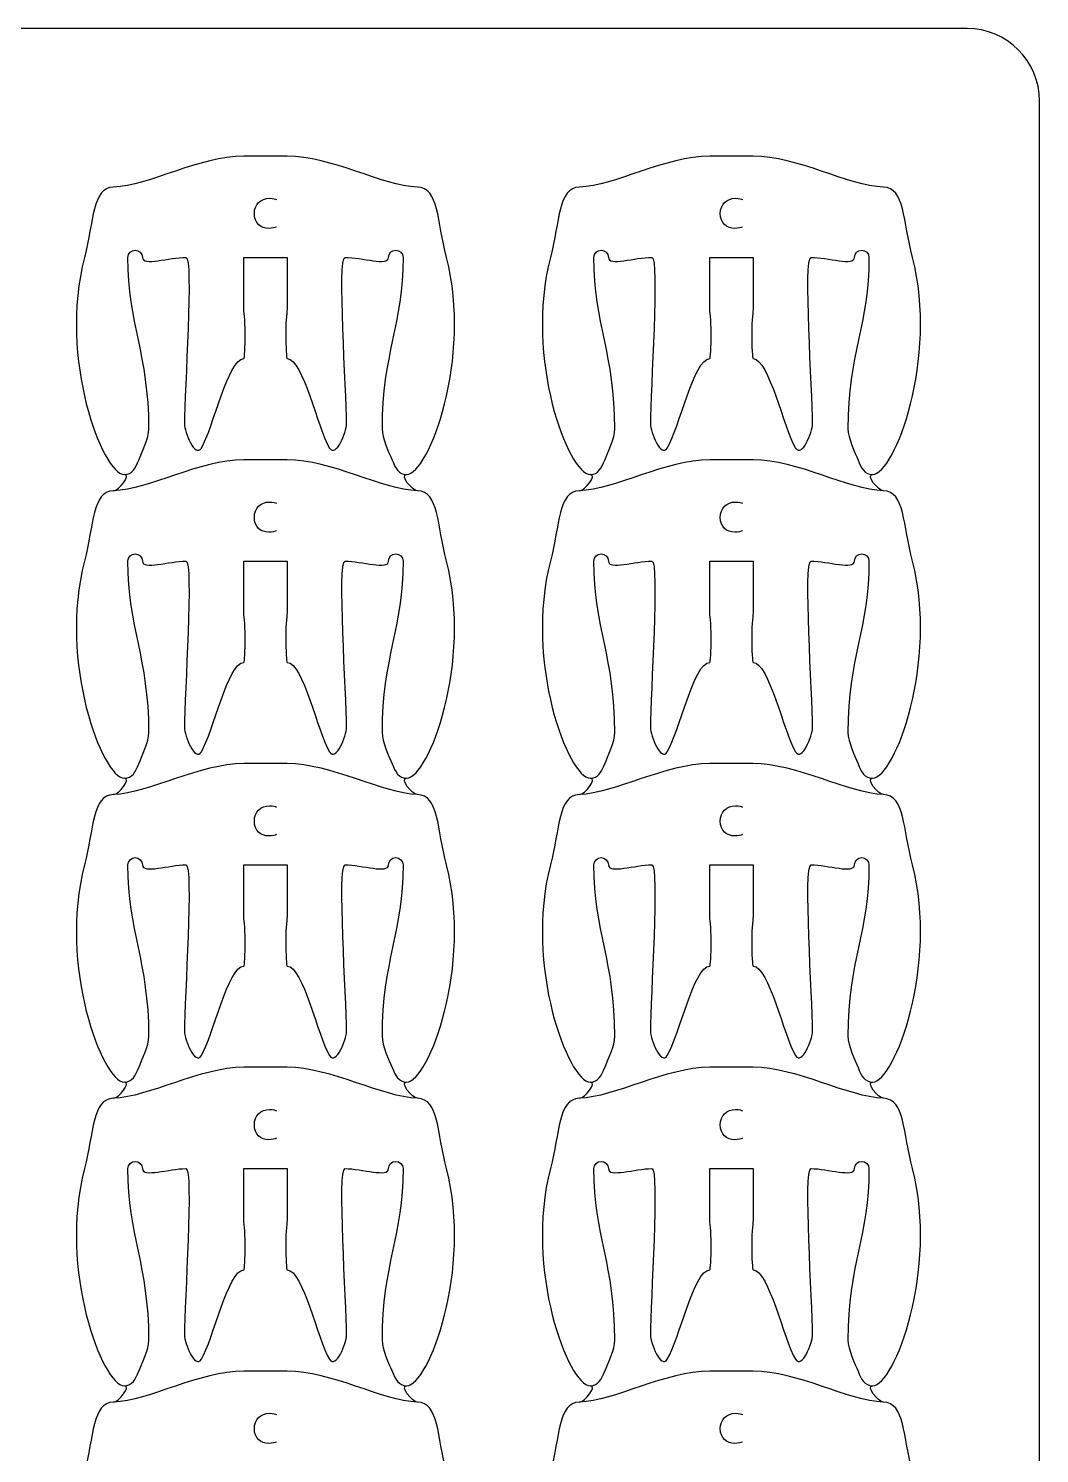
# Model space of a CAD drawing. Extents: x 0 to 300, y 0 to 300.
# Drawn here: x 230.2 to 300, y 201.6 to 300.1 of the extents above; entities that cross this region are included whole.
import ezdxf

# ---------------------------------------------------------------- set-up
doc = ezdxf.new("R2010")
doc.units = 0
doc.header["$MEASUREMENT"] = 0
doc.layers.add('DEFAULT', color=7, linetype='CONTINUOUS')

msp = doc.modelspace()

# ---------------------------------------------------------------- linework, layer by layer
at = {"layer": 'DEFAULT', "color": 1}
for points, knots in [([(295, 0.1), (198.333, 0.1), (101.667, 0.1), (5, 0.1), (2.25, 0.1), (0, 2.35), (0, 5.1), (0, 101.767), (0, 198.433), (0, 295.1), (0, 297.85), (2.25, 300.1), (5, 300.1), (101.667, 300.1), (198.333, 300.1), (295, 300.1), (297.75, 300.1), (300, 297.85), (300, 295.1), (300, 198.433), (300, 101.767), (300, 5.1), (300, 2.35), (297.75, 0.1), (295, 0.1)], [0, 0, 0, 0, 822.047, 822.047, 822.047, 823.047, 823.047, 823.047, 1645.094, 1645.094, 1645.094, 1646.094, 1646.094, 1646.094, 2468.141, 2468.141, 2468.141, 2469.141, 2469.141, 2469.141, 3291.188, 3291.188, 3291.188, 3292.188, 3292.188, 3292.188, 3292.188]), ([(245.043, 277.287), (243.957, 277.287), (242.936, 272.467), (242.114, 271.112), (241.68, 270.398), (240.943, 272.223), (240.943, 272.795), (240.943, 275.007), (241.593, 284.286), (241.043, 284.286), (239.893, 284.286), (238.044, 283.651), (238.044, 284.286), (238.044, 284.561), (237.818, 284.787), (237.543, 284.787), (237.268, 284.787), (237.042, 284.561), (237.042, 284.286), (237.042, 279.682), (238.492, 277.636), (238.492, 272.447), (238.492, 271.791), (237.995, 270.782), (237.794, 270.281), (237.568, 269.724), (237.349, 269.279), (236.795, 269.279), (235.275, 269.279), (232.227, 277.329), (234.044, 284.286), (234.693, 286.78), (234.562, 289.102), (236.04, 289.144), (238.485, 289.222), (242.002, 291.285), (245.043, 291.285), (246.043, 291.285), (247.042, 291.285), (248.042, 291.285), (251.083, 291.285), (254.6, 289.222), (257.045, 289.144), (258.523, 289.102), (258.392, 286.78), (259.041, 284.286), (260.858, 277.329), (257.81, 269.279), (256.29, 269.279), (255.736, 269.279), (255.514, 269.724), (255.291, 270.281), (255.087, 270.782), (254.593, 271.791), (254.593, 272.447), (254.593, 277.636), (256.043, 279.682), (256.043, 284.286), (256.043, 284.561), (255.817, 284.787), (255.542, 284.787), (255.267, 284.787), (255.041, 284.561), (255.041, 284.286), (255.041, 283.651), (253.192, 284.286), (252.042, 284.286), (251.492, 284.286), (252.142, 275.007), (252.142, 272.795), (252.142, 272.223), (251.405, 270.398), (250.971, 271.112), (250.149, 272.467), (249.128, 277.287), (248.042, 277.287), (247.989, 277.287), (247.943, 278.07), (247.943, 279.037), (247.943, 280.003), (248.042, 280.61), (248.042, 280.787), (248.042, 281.953), (248.042, 283.12), (248.042, 284.286), (247.042, 284.286), (246.043, 284.286), (245.043, 284.286), (245.043, 283.12), (245.043, 281.953), (245.043, 280.787), (245.043, 280.61), (245.142, 280.003), (245.142, 279.037), (245.142, 278.07), (245.1, 277.287), (245.043, 277.287)], [1, 1, 1, 1, 2, 2, 2, 3, 3, 3, 4, 4, 4, 5, 5, 5, 6, 6, 6, 7, 7, 7, 8, 8, 8, 9, 9, 9, 10, 10, 10, 11, 11, 11, 12, 12, 12, 13, 13, 13, 21.5, 21.5, 21.5, 22.5, 22.5, 22.5, 23.5, 23.5, 23.5, 24.5, 24.5, 24.5, 25.5, 25.5, 25.5, 26.5, 26.5, 26.5, 27.5, 27.5, 27.5, 28.5, 28.5, 28.5, 29.5, 29.5, 29.5, 30.5, 30.5, 30.5, 31.5, 31.5, 31.5, 32.5, 32.5, 32.5, 33.5, 33.5, 33.5, 34.5, 34.5, 34.5, 35.5, 35.5, 35.5, 45.42, 45.42, 45.42, 53.92, 53.92, 53.92, 63.84, 63.84, 63.84, 64.84, 64.84, 64.84, 65.84, 65.84, 65.84, 65.84]), ([(277.225, 277.287), (276.139, 277.287), (275.118, 272.467), (274.295, 271.112), (273.862, 270.398), (273.124, 272.223), (273.124, 272.795), (273.124, 275.007), (273.774, 284.286), (273.224, 284.286), (272.074, 284.286), (270.226, 283.651), (270.226, 284.286), (270.226, 284.561), (270, 284.787), (269.725, 284.787), (269.449, 284.787), (269.224, 284.561), (269.224, 284.286), (269.224, 279.682), (270.674, 277.636), (270.674, 272.447), (270.674, 271.791), (270.176, 270.782), (269.975, 270.281), (269.749, 269.724), (269.531, 269.279), (268.977, 269.279), (267.456, 269.279), (264.408, 277.329), (266.225, 284.286), (266.874, 286.78), (266.744, 289.102), (268.222, 289.144), (270.666, 289.222), (274.184, 291.285), (277.225, 291.285), (278.224, 291.285), (279.224, 291.285), (280.223, 291.285), (283.264, 291.285), (286.781, 289.222), (289.226, 289.144), (290.704, 289.102), (290.574, 286.78), (291.223, 284.286), (293.04, 277.329), (289.992, 269.279), (288.471, 269.279), (287.917, 269.279), (287.695, 269.724), (287.473, 270.281), (287.268, 270.782), (286.774, 271.791), (286.774, 272.447), (286.774, 277.636), (288.224, 279.682), (288.224, 284.286), (288.224, 284.561), (287.998, 284.787), (287.723, 284.787), (287.448, 284.787), (287.222, 284.561), (287.222, 284.286), (287.222, 283.651), (285.374, 284.286), (284.224, 284.286), (283.673, 284.286), (284.324, 275.007), (284.324, 272.795), (284.324, 272.223), (283.586, 270.398), (283.153, 271.112), (282.33, 272.467), (281.309, 277.287), (280.223, 277.287), (280.17, 277.287), (280.124, 278.07), (280.124, 279.037), (280.124, 280.003), (280.223, 280.61), (280.223, 280.787), (280.223, 281.953), (280.223, 283.12), (280.223, 284.286), (279.224, 284.286), (278.224, 284.286), (277.225, 284.286), (277.225, 283.12), (277.225, 281.953), (277.225, 280.787), (277.225, 280.61), (277.323, 280.003), (277.323, 279.037), (277.323, 278.07), (277.281, 277.287), (277.225, 277.287)], [1, 1, 1, 1, 2, 2, 2, 3, 3, 3, 4, 4, 4, 5, 5, 5, 6, 6, 6, 7, 7, 7, 8, 8, 8, 9, 9, 9, 10, 10, 10, 11, 11, 11, 12, 12, 12, 13, 13, 13, 21.5, 21.5, 21.5, 22.5, 22.5, 22.5, 23.5, 23.5, 23.5, 24.5, 24.5, 24.5, 25.5, 25.5, 25.5, 26.5, 26.5, 26.5, 27.5, 27.5, 27.5, 28.5, 28.5, 28.5, 29.5, 29.5, 29.5, 30.5, 30.5, 30.5, 31.5, 31.5, 31.5, 32.5, 32.5, 32.5, 33.5, 33.5, 33.5, 34.5, 34.5, 34.5, 35.5, 35.5, 35.5, 45.42, 45.42, 45.42, 53.92, 53.92, 53.92, 63.84, 63.84, 63.84, 64.84, 64.84, 64.84, 65.84, 65.84, 65.84, 65.84]), ([(245.043, 256.297), (243.957, 256.297), (242.936, 251.477), (242.114, 250.123), (241.68, 249.408), (240.943, 251.233), (240.943, 251.806), (240.943, 254.017), (241.593, 263.297), (241.043, 263.297), (239.893, 263.297), (238.044, 262.662), (238.044, 263.297), (238.044, 263.572), (237.818, 263.798), (237.543, 263.798), (237.268, 263.798), (237.042, 263.572), (237.042, 263.297), (237.042, 258.693), (238.492, 256.647), (238.492, 251.457), (238.492, 250.801), (237.995, 249.792), (237.794, 249.291), (237.568, 248.734), (237.349, 248.289), (236.795, 248.289), (235.275, 248.289), (232.227, 256.34), (234.044, 263.297), (234.693, 265.791), (234.562, 268.112), (236.04, 268.154), (238.485, 268.232), (242.002, 270.296), (245.043, 270.296), (246.043, 270.296), (247.042, 270.296), (248.042, 270.296), (251.083, 270.296), (254.6, 268.232), (257.045, 268.154), (258.523, 268.112), (258.392, 265.791), (259.041, 263.297), (260.858, 256.34), (257.81, 248.289), (256.29, 248.289), (255.736, 248.289), (255.514, 248.734), (255.291, 249.291), (255.087, 249.792), (254.593, 250.801), (254.593, 251.457), (254.593, 256.647), (256.043, 258.693), (256.043, 263.297), (256.043, 263.572), (255.817, 263.798), (255.542, 263.798), (255.267, 263.798), (255.041, 263.572), (255.041, 263.297), (255.041, 262.662), (253.192, 263.297), (252.042, 263.297), (251.492, 263.297), (252.142, 254.017), (252.142, 251.806), (252.142, 251.233), (251.405, 249.408), (250.971, 250.123), (250.149, 251.477), (249.128, 256.297), (248.042, 256.297), (247.989, 256.297), (247.943, 257.081), (247.943, 258.047), (247.943, 259.014), (248.042, 259.621), (248.042, 259.797), (248.042, 260.964), (248.042, 262.13), (248.042, 263.297), (247.042, 263.297), (246.043, 263.297), (245.043, 263.297), (245.043, 262.13), (245.043, 260.964), (245.043, 259.797), (245.043, 259.621), (245.142, 259.014), (245.142, 258.047), (245.142, 257.081), (245.1, 256.297), (245.043, 256.297)], [1, 1, 1, 1, 2, 2, 2, 3, 3, 3, 4, 4, 4, 5, 5, 5, 6, 6, 6, 7, 7, 7, 8, 8, 8, 9, 9, 9, 10, 10, 10, 11, 11, 11, 12, 12, 12, 13, 13, 13, 21.5, 21.5, 21.5, 22.5, 22.5, 22.5, 23.5, 23.5, 23.5, 24.5, 24.5, 24.5, 25.5, 25.5, 25.5, 26.5, 26.5, 26.5, 27.5, 27.5, 27.5, 28.5, 28.5, 28.5, 29.5, 29.5, 29.5, 30.5, 30.5, 30.5, 31.5, 31.5, 31.5, 32.5, 32.5, 32.5, 33.5, 33.5, 33.5, 34.5, 34.5, 34.5, 35.5, 35.5, 35.5, 45.42, 45.42, 45.42, 53.92, 53.92, 53.92, 63.84, 63.84, 63.84, 64.84, 64.84, 64.84, 65.84, 65.84, 65.84, 65.84]), ([(277.225, 256.297), (276.139, 256.297), (275.118, 251.477), (274.295, 250.123), (273.862, 249.408), (273.124, 251.233), (273.124, 251.806), (273.124, 254.017), (273.774, 263.297), (273.224, 263.297), (272.074, 263.297), (270.226, 262.662), (270.226, 263.297), (270.226, 263.572), (270, 263.798), (269.725, 263.798), (269.449, 263.798), (269.224, 263.572), (269.224, 263.297), (269.224, 258.693), (270.674, 256.647), (270.674, 251.457), (270.674, 250.801), (270.176, 249.792), (269.975, 249.291), (269.749, 248.734), (269.531, 248.289), (268.977, 248.289), (267.456, 248.289), (264.408, 256.34), (266.225, 263.297), (266.874, 265.791), (266.744, 268.112), (268.222, 268.154), (270.666, 268.232), (274.184, 270.296), (277.225, 270.296), (278.224, 270.296), (279.224, 270.296), (280.223, 270.296), (283.264, 270.296), (286.781, 268.232), (289.226, 268.154), (290.704, 268.112), (290.574, 265.791), (291.223, 263.297), (293.04, 256.34), (289.992, 248.289), (288.471, 248.289), (287.917, 248.289), (287.695, 248.734), (287.473, 249.291), (287.268, 249.792), (286.774, 250.801), (286.774, 251.457), (286.774, 256.647), (288.224, 258.693), (288.224, 263.297), (288.224, 263.572), (287.998, 263.798), (287.723, 263.798), (287.448, 263.798), (287.222, 263.572), (287.222, 263.297), (287.222, 262.662), (285.374, 263.297), (284.224, 263.297), (283.673, 263.297), (284.324, 254.017), (284.324, 251.806), (284.324, 251.233), (283.586, 249.408), (283.153, 250.123), (282.33, 251.477), (281.309, 256.297), (280.223, 256.297), (280.17, 256.297), (280.124, 257.081), (280.124, 258.047), (280.124, 259.014), (280.223, 259.621), (280.223, 259.797), (280.223, 260.964), (280.223, 262.13), (280.223, 263.297), (279.224, 263.297), (278.224, 263.297), (277.225, 263.297), (277.225, 262.13), (277.225, 260.964), (277.225, 259.797), (277.225, 259.621), (277.323, 259.014), (277.323, 258.047), (277.323, 257.081), (277.281, 256.297), (277.225, 256.297)], [1, 1, 1, 1, 2, 2, 2, 3, 3, 3, 4, 4, 4, 5, 5, 5, 6, 6, 6, 7, 7, 7, 8, 8, 8, 9, 9, 9, 10, 10, 10, 11, 11, 11, 12, 12, 12, 13, 13, 13, 21.5, 21.5, 21.5, 22.5, 22.5, 22.5, 23.5, 23.5, 23.5, 24.5, 24.5, 24.5, 25.5, 25.5, 25.5, 26.5, 26.5, 26.5, 27.5, 27.5, 27.5, 28.5, 28.5, 28.5, 29.5, 29.5, 29.5, 30.5, 30.5, 30.5, 31.5, 31.5, 31.5, 32.5, 32.5, 32.5, 33.5, 33.5, 33.5, 34.5, 34.5, 34.5, 35.5, 35.5, 35.5, 45.42, 45.42, 45.42, 53.92, 53.92, 53.92, 63.84, 63.84, 63.84, 64.84, 64.84, 64.84, 65.84, 65.84, 65.84, 65.84]), ([(245.043, 235.308), (243.957, 235.308), (242.936, 230.488), (242.114, 229.133), (241.68, 228.419), (240.943, 230.244), (240.943, 230.816), (240.943, 233.028), (241.593, 242.307), (241.043, 242.307), (239.893, 242.307), (238.044, 241.672), (238.044, 242.307), (238.044, 242.582), (237.818, 242.808), (237.543, 242.808), (237.268, 242.808), (237.042, 242.582), (237.042, 242.307), (237.042, 237.703), (238.492, 235.657), (238.492, 230.468), (238.492, 229.812), (237.995, 228.803), (237.794, 228.302), (237.568, 227.744), (237.349, 227.3), (236.795, 227.3), (235.275, 227.3), (232.227, 235.35), (234.044, 242.307), (234.693, 244.801), (234.562, 247.122), (236.04, 247.165), (238.485, 247.242), (242.002, 249.306), (245.043, 249.306), (246.043, 249.306), (247.042, 249.306), (248.042, 249.306), (251.083, 249.306), (254.6, 247.242), (257.045, 247.165), (258.523, 247.122), (258.392, 244.801), (259.041, 242.307), (260.858, 235.35), (257.81, 227.3), (256.29, 227.3), (255.736, 227.3), (255.514, 227.744), (255.291, 228.302), (255.087, 228.803), (254.593, 229.812), (254.593, 230.468), (254.593, 235.657), (256.043, 237.703), (256.043, 242.307), (256.043, 242.582), (255.817, 242.808), (255.542, 242.808), (255.267, 242.808), (255.041, 242.582), (255.041, 242.307), (255.041, 241.672), (253.192, 242.307), (252.042, 242.307), (251.492, 242.307), (252.142, 233.028), (252.142, 230.816), (252.142, 230.244), (251.405, 228.419), (250.971, 229.133), (250.149, 230.488), (249.128, 235.308), (248.042, 235.308), (247.989, 235.308), (247.943, 236.091), (247.943, 237.058), (247.943, 238.024), (248.042, 238.631), (248.042, 238.807), (248.042, 239.974), (248.042, 241.14), (248.042, 242.307), (247.042, 242.307), (246.043, 242.307), (245.043, 242.307), (245.043, 241.14), (245.043, 239.974), (245.043, 238.807), (245.043, 238.631), (245.142, 238.024), (245.142, 237.058), (245.142, 236.091), (245.1, 235.308), (245.043, 235.308)], [1, 1, 1, 1, 2, 2, 2, 3, 3, 3, 4, 4, 4, 5, 5, 5, 6, 6, 6, 7, 7, 7, 8, 8, 8, 9, 9, 9, 10, 10, 10, 11, 11, 11, 12, 12, 12, 13, 13, 13, 21.5, 21.5, 21.5, 22.5, 22.5, 22.5, 23.5, 23.5, 23.5, 24.5, 24.5, 24.5, 25.5, 25.5, 25.5, 26.5, 26.5, 26.5, 27.5, 27.5, 27.5, 28.5, 28.5, 28.5, 29.5, 29.5, 29.5, 30.5, 30.5, 30.5, 31.5, 31.5, 31.5, 32.5, 32.5, 32.5, 33.5, 33.5, 33.5, 34.5, 34.5, 34.5, 35.5, 35.5, 35.5, 45.42, 45.42, 45.42, 53.92, 53.92, 53.92, 63.84, 63.84, 63.84, 64.84, 64.84, 64.84, 65.84, 65.84, 65.84, 65.84]), ([(277.225, 235.308), (276.139, 235.308), (275.118, 230.488), (274.295, 229.133), (273.862, 228.419), (273.124, 230.244), (273.124, 230.816), (273.124, 233.028), (273.774, 242.307), (273.224, 242.307), (272.074, 242.307), (270.226, 241.672), (270.226, 242.307), (270.226, 242.582), (270, 242.808), (269.725, 242.808), (269.449, 242.808), (269.224, 242.582), (269.224, 242.307), (269.224, 237.703), (270.674, 235.657), (270.674, 230.468), (270.674, 229.812), (270.176, 228.803), (269.975, 228.302), (269.749, 227.744), (269.531, 227.3), (268.977, 227.3), (267.456, 227.3), (264.408, 235.35), (266.225, 242.307), (266.874, 244.801), (266.744, 247.122), (268.222, 247.165), (270.666, 247.242), (274.184, 249.306), (277.225, 249.306), (278.224, 249.306), (279.224, 249.306), (280.223, 249.306), (283.264, 249.306), (286.781, 247.242), (289.226, 247.165), (290.704, 247.122), (290.574, 244.801), (291.223, 242.307), (293.04, 235.35), (289.992, 227.3), (288.471, 227.3), (287.917, 227.3), (287.695, 227.744), (287.473, 228.302), (287.268, 228.803), (286.774, 229.812), (286.774, 230.468), (286.774, 235.657), (288.224, 237.703), (288.224, 242.307), (288.224, 242.582), (287.998, 242.808), (287.723, 242.808), (287.448, 242.808), (287.222, 242.582), (287.222, 242.307), (287.222, 241.672), (285.374, 242.307), (284.224, 242.307), (283.673, 242.307), (284.324, 233.028), (284.324, 230.816), (284.324, 230.244), (283.586, 228.419), (283.153, 229.133), (282.33, 230.488), (281.309, 235.308), (280.223, 235.308), (280.17, 235.308), (280.124, 236.091), (280.124, 237.058), (280.124, 238.024), (280.223, 238.631), (280.223, 238.807), (280.223, 239.974), (280.223, 241.14), (280.223, 242.307), (279.224, 242.307), (278.224, 242.307), (277.225, 242.307), (277.225, 241.14), (277.225, 239.974), (277.225, 238.807), (277.225, 238.631), (277.323, 238.024), (277.323, 237.058), (277.323, 236.091), (277.281, 235.308), (277.225, 235.308)], [1, 1, 1, 1, 2, 2, 2, 3, 3, 3, 4, 4, 4, 5, 5, 5, 6, 6, 6, 7, 7, 7, 8, 8, 8, 9, 9, 9, 10, 10, 10, 11, 11, 11, 12, 12, 12, 13, 13, 13, 21.5, 21.5, 21.5, 22.5, 22.5, 22.5, 23.5, 23.5, 23.5, 24.5, 24.5, 24.5, 25.5, 25.5, 25.5, 26.5, 26.5, 26.5, 27.5, 27.5, 27.5, 28.5, 28.5, 28.5, 29.5, 29.5, 29.5, 30.5, 30.5, 30.5, 31.5, 31.5, 31.5, 32.5, 32.5, 32.5, 33.5, 33.5, 33.5, 34.5, 34.5, 34.5, 35.5, 35.5, 35.5, 45.42, 45.42, 45.42, 53.92, 53.92, 53.92, 63.84, 63.84, 63.84, 64.84, 64.84, 64.84, 65.84, 65.84, 65.84, 65.84]), ([(245.043, 214.318), (243.957, 214.318), (242.936, 209.498), (242.114, 208.143), (241.68, 207.429), (240.943, 209.254), (240.943, 209.826), (240.943, 212.038), (241.593, 221.317), (241.043, 221.317), (239.893, 221.317), (238.044, 220.682), (238.044, 221.317), (238.044, 221.592), (237.818, 221.818), (237.543, 221.818), (237.268, 221.818), (237.042, 221.592), (237.042, 221.317), (237.042, 216.714), (238.492, 214.667), (238.492, 209.478), (238.492, 208.822), (237.995, 207.813), (237.794, 207.312), (237.568, 206.755), (237.349, 206.31), (236.795, 206.31), (235.275, 206.31), (232.227, 214.36), (234.044, 221.317), (234.693, 223.811), (234.562, 226.133), (236.04, 226.175), (238.485, 226.253), (242.002, 228.316), (245.043, 228.316), (246.043, 228.316), (247.042, 228.316), (248.042, 228.316), (251.083, 228.316), (254.6, 226.253), (257.045, 226.175), (258.523, 226.133), (258.392, 223.811), (259.041, 221.317), (260.858, 214.36), (257.81, 206.31), (256.29, 206.31), (255.736, 206.31), (255.514, 206.755), (255.291, 207.312), (255.087, 207.813), (254.593, 208.822), (254.593, 209.478), (254.593, 214.667), (256.043, 216.714), (256.043, 221.317), (256.043, 221.592), (255.817, 221.818), (255.542, 221.818), (255.267, 221.818), (255.041, 221.592), (255.041, 221.317), (255.041, 220.682), (253.192, 221.317), (252.042, 221.317), (251.492, 221.317), (252.142, 212.038), (252.142, 209.826), (252.142, 209.254), (251.405, 207.429), (250.971, 208.143), (250.149, 209.498), (249.128, 214.318), (248.042, 214.318), (247.989, 214.318), (247.943, 215.101), (247.943, 216.068), (247.943, 217.035), (248.042, 217.641), (248.042, 217.818), (248.042, 218.984), (248.042, 220.151), (248.042, 221.317), (247.042, 221.317), (246.043, 221.317), (245.043, 221.317), (245.043, 220.151), (245.043, 218.984), (245.043, 217.818), (245.043, 217.641), (245.142, 217.035), (245.142, 216.068), (245.142, 215.101), (245.1, 214.318), (245.043, 214.318)], [1, 1, 1, 1, 2, 2, 2, 3, 3, 3, 4, 4, 4, 5, 5, 5, 6, 6, 6, 7, 7, 7, 8, 8, 8, 9, 9, 9, 10, 10, 10, 11, 11, 11, 12, 12, 12, 13, 13, 13, 21.5, 21.5, 21.5, 22.5, 22.5, 22.5, 23.5, 23.5, 23.5, 24.5, 24.5, 24.5, 25.5, 25.5, 25.5, 26.5, 26.5, 26.5, 27.5, 27.5, 27.5, 28.5, 28.5, 28.5, 29.5, 29.5, 29.5, 30.5, 30.5, 30.5, 31.5, 31.5, 31.5, 32.5, 32.5, 32.5, 33.5, 33.5, 33.5, 34.5, 34.5, 34.5, 35.5, 35.5, 35.5, 45.42, 45.42, 45.42, 53.92, 53.92, 53.92, 63.84, 63.84, 63.84, 64.84, 64.84, 64.84, 65.84, 65.84, 65.84, 65.84]), ([(277.225, 214.318), (276.139, 214.318), (275.118, 209.498), (274.295, 208.143), (273.862, 207.429), (273.124, 209.254), (273.124, 209.826), (273.124, 212.038), (273.774, 221.317), (273.224, 221.317), (272.074, 221.317), (270.226, 220.682), (270.226, 221.317), (270.226, 221.592), (270, 221.818), (269.725, 221.818), (269.449, 221.818), (269.224, 221.592), (269.224, 221.317), (269.224, 216.714), (270.674, 214.667), (270.674, 209.478), (270.674, 208.822), (270.176, 207.813), (269.975, 207.312), (269.749, 206.755), (269.531, 206.31), (268.977, 206.31), (267.456, 206.31), (264.408, 214.36), (266.225, 221.317), (266.874, 223.811), (266.744, 226.133), (268.222, 226.175), (270.666, 226.253), (274.184, 228.316), (277.225, 228.316), (278.224, 228.316), (279.224, 228.316), (280.223, 228.316), (283.264, 228.316), (286.781, 226.253), (289.226, 226.175), (290.704, 226.133), (290.574, 223.811), (291.223, 221.317), (293.04, 214.36), (289.992, 206.31), (288.471, 206.31), (287.917, 206.31), (287.695, 206.755), (287.473, 207.312), (287.268, 207.813), (286.774, 208.822), (286.774, 209.478), (286.774, 214.667), (288.224, 216.714), (288.224, 221.317), (288.224, 221.592), (287.998, 221.818), (287.723, 221.818), (287.448, 221.818), (287.222, 221.592), (287.222, 221.317), (287.222, 220.682), (285.374, 221.317), (284.224, 221.317), (283.673, 221.317), (284.324, 212.038), (284.324, 209.826), (284.324, 209.254), (283.586, 207.429), (283.153, 208.143), (282.33, 209.498), (281.309, 214.318), (280.223, 214.318), (280.17, 214.318), (280.124, 215.101), (280.124, 216.068), (280.124, 217.035), (280.223, 217.641), (280.223, 217.818), (280.223, 218.984), (280.223, 220.151), (280.223, 221.317), (279.224, 221.317), (278.224, 221.317), (277.225, 221.317), (277.225, 220.151), (277.225, 218.984), (277.225, 217.818), (277.225, 217.641), (277.323, 217.035), (277.323, 216.068), (277.323, 215.101), (277.281, 214.318), (277.225, 214.318)], [1, 1, 1, 1, 2, 2, 2, 3, 3, 3, 4, 4, 4, 5, 5, 5, 6, 6, 6, 7, 7, 7, 8, 8, 8, 9, 9, 9, 10, 10, 10, 11, 11, 11, 12, 12, 12, 13, 13, 13, 21.5, 21.5, 21.5, 22.5, 22.5, 22.5, 23.5, 23.5, 23.5, 24.5, 24.5, 24.5, 25.5, 25.5, 25.5, 26.5, 26.5, 26.5, 27.5, 27.5, 27.5, 28.5, 28.5, 28.5, 29.5, 29.5, 29.5, 30.5, 30.5, 30.5, 31.5, 31.5, 31.5, 32.5, 32.5, 32.5, 33.5, 33.5, 33.5, 34.5, 34.5, 34.5, 35.5, 35.5, 35.5, 45.42, 45.42, 45.42, 53.92, 53.92, 53.92, 63.84, 63.84, 63.84, 64.84, 64.84, 64.84, 65.84, 65.84, 65.84, 65.84]), ([(245.043, 193.328), (243.957, 193.328), (242.936, 188.508), (242.114, 187.154), (241.68, 186.439), (240.943, 188.264), (240.943, 188.837), (240.943, 191.048), (241.593, 200.328), (241.043, 200.328), (239.893, 200.328), (238.044, 199.693), (238.044, 200.328), (238.044, 200.603), (237.818, 200.828), (237.543, 200.828), (237.268, 200.828), (237.042, 200.603), (237.042, 200.328), (237.042, 195.724), (238.492, 193.678), (238.492, 188.488), (238.492, 187.832), (237.995, 186.823), (237.794, 186.322), (237.568, 185.765), (237.349, 185.32), (236.795, 185.32), (235.275, 185.32), (232.227, 193.371), (234.044, 200.328), (234.693, 202.822), (234.562, 205.143), (236.04, 205.185), (238.485, 205.263), (242.002, 207.327), (245.043, 207.327), (246.043, 207.327), (247.042, 207.327), (248.042, 207.327), (251.083, 207.327), (254.6, 205.263), (257.045, 205.185), (258.523, 205.143), (258.392, 202.822), (259.041, 200.328), (260.858, 193.371), (257.81, 185.32), (256.29, 185.32), (255.736, 185.32), (255.514, 185.765), (255.291, 186.322), (255.087, 186.823), (254.593, 187.832), (254.593, 188.488), (254.593, 193.678), (256.043, 195.724), (256.043, 200.328), (256.043, 200.603), (255.817, 200.828), (255.542, 200.828), (255.267, 200.828), (255.041, 200.603), (255.041, 200.328), (255.041, 199.693), (253.192, 200.328), (252.042, 200.328), (251.492, 200.328), (252.142, 191.048), (252.142, 188.837), (252.142, 188.264), (251.405, 186.439), (250.971, 187.154), (250.149, 188.508), (249.128, 193.328), (248.042, 193.328), (247.989, 193.328), (247.943, 194.112), (247.943, 195.078), (247.943, 196.045), (248.042, 196.652), (248.042, 196.828), (248.042, 197.995), (248.042, 199.161), (248.042, 200.328), (247.042, 200.328), (246.043, 200.328), (245.043, 200.328), (245.043, 199.161), (245.043, 197.995), (245.043, 196.828), (245.043, 196.652), (245.142, 196.045), (245.142, 195.078), (245.142, 194.112), (245.1, 193.328), (245.043, 193.328)], [1, 1, 1, 1, 2, 2, 2, 3, 3, 3, 4, 4, 4, 5, 5, 5, 6, 6, 6, 7, 7, 7, 8, 8, 8, 9, 9, 9, 10, 10, 10, 11, 11, 11, 12, 12, 12, 13, 13, 13, 21.5, 21.5, 21.5, 22.5, 22.5, 22.5, 23.5, 23.5, 23.5, 24.5, 24.5, 24.5, 25.5, 25.5, 25.5, 26.5, 26.5, 26.5, 27.5, 27.5, 27.5, 28.5, 28.5, 28.5, 29.5, 29.5, 29.5, 30.5, 30.5, 30.5, 31.5, 31.5, 31.5, 32.5, 32.5, 32.5, 33.5, 33.5, 33.5, 34.5, 34.5, 34.5, 35.5, 35.5, 35.5, 45.42, 45.42, 45.42, 53.92, 53.92, 53.92, 63.84, 63.84, 63.84, 64.84, 64.84, 64.84, 65.84, 65.84, 65.84, 65.84]), ([(277.225, 193.328), (276.139, 193.328), (275.118, 188.508), (274.295, 187.154), (273.862, 186.439), (273.124, 188.264), (273.124, 188.837), (273.124, 191.048), (273.774, 200.328), (273.224, 200.328), (272.074, 200.328), (270.226, 199.693), (270.226, 200.328), (270.226, 200.603), (270, 200.828), (269.725, 200.828), (269.449, 200.828), (269.224, 200.603), (269.224, 200.328), (269.224, 195.724), (270.674, 193.678), (270.674, 188.488), (270.674, 187.832), (270.176, 186.823), (269.975, 186.322), (269.749, 185.765), (269.531, 185.32), (268.977, 185.32), (267.456, 185.32), (264.408, 193.371), (266.225, 200.328), (266.874, 202.822), (266.744, 205.143), (268.222, 205.185), (270.666, 205.263), (274.184, 207.327), (277.225, 207.327), (278.224, 207.327), (279.224, 207.327), (280.223, 207.327), (283.264, 207.327), (286.781, 205.263), (289.226, 205.185), (290.704, 205.143), (290.574, 202.822), (291.223, 200.328), (293.04, 193.371), (289.992, 185.32), (288.471, 185.32), (287.917, 185.32), (287.695, 185.765), (287.473, 186.322), (287.268, 186.823), (286.774, 187.832), (286.774, 188.488), (286.774, 193.678), (288.224, 195.724), (288.224, 200.328), (288.224, 200.603), (287.998, 200.828), (287.723, 200.828), (287.448, 200.828), (287.222, 200.603), (287.222, 200.328), (287.222, 199.693), (285.374, 200.328), (284.224, 200.328), (283.673, 200.328), (284.324, 191.048), (284.324, 188.837), (284.324, 188.264), (283.586, 186.439), (283.153, 187.154), (282.33, 188.508), (281.309, 193.328), (280.223, 193.328), (280.17, 193.328), (280.124, 194.112), (280.124, 195.078), (280.124, 196.045), (280.223, 196.652), (280.223, 196.828), (280.223, 197.995), (280.223, 199.161), (280.223, 200.328), (279.224, 200.328), (278.224, 200.328), (277.225, 200.328), (277.225, 199.161), (277.225, 197.995), (277.225, 196.828), (277.225, 196.652), (277.323, 196.045), (277.323, 195.078), (277.323, 194.112), (277.281, 193.328), (277.225, 193.328)], [1, 1, 1, 1, 2, 2, 2, 3, 3, 3, 4, 4, 4, 5, 5, 5, 6, 6, 6, 7, 7, 7, 8, 8, 8, 9, 9, 9, 10, 10, 10, 11, 11, 11, 12, 12, 12, 13, 13, 13, 21.5, 21.5, 21.5, 22.5, 22.5, 22.5, 23.5, 23.5, 23.5, 24.5, 24.5, 24.5, 25.5, 25.5, 25.5, 26.5, 26.5, 26.5, 27.5, 27.5, 27.5, 28.5, 28.5, 28.5, 29.5, 29.5, 29.5, 30.5, 30.5, 30.5, 31.5, 31.5, 31.5, 32.5, 32.5, 32.5, 33.5, 33.5, 33.5, 34.5, 34.5, 34.5, 35.5, 35.5, 35.5, 45.42, 45.42, 45.42, 53.92, 53.92, 53.92, 63.84, 63.84, 63.84, 64.84, 64.84, 64.84, 65.84, 65.84, 65.84, 65.84])]:
    msp.add_open_spline(points, degree=3, knots=knots, dxfattribs=at)
at = {"layer": 'DEFAULT', "color": 250}
for points in [[(247.306, 286.382), (247.21, 286.334), (247.018, 286.286), (246.773, 286.286), (246.203, 286.286), (245.774, 286.646), (245.774, 287.309), (245.774, 287.941), (246.203, 288.37), (246.83, 288.37), (247.082, 288.37), (247.24, 288.316), (247.309, 288.28)], [(279.488, 286.382), (279.392, 286.334), (279.2, 286.286), (278.954, 286.286), (278.385, 286.286), (277.956, 286.646), (277.956, 287.309), (277.956, 287.941), (278.385, 288.37), (279.011, 288.37), (279.263, 288.37), (279.422, 288.316), (279.491, 288.28)], [(247.306, 265.393), (247.21, 265.345), (247.018, 265.297), (246.773, 265.297), (246.203, 265.297), (245.774, 265.656), (245.774, 266.319), (245.774, 266.951), (246.203, 267.38), (246.83, 267.38), (247.082, 267.38), (247.24, 267.326), (247.309, 267.291)], [(279.488, 265.393), (279.392, 265.345), (279.2, 265.297), (278.954, 265.297), (278.385, 265.297), (277.956, 265.656), (277.956, 266.319), (277.956, 266.951), (278.385, 267.38), (279.011, 267.38), (279.263, 267.38), (279.422, 267.326), (279.491, 267.291)], [(247.306, 244.403), (247.21, 244.355), (247.018, 244.307), (246.773, 244.307), (246.203, 244.307), (245.774, 244.667), (245.774, 245.329), (245.774, 245.962), (246.203, 246.391), (246.83, 246.391), (247.082, 246.391), (247.24, 246.337), (247.309, 246.301)], [(279.488, 244.403), (279.392, 244.355), (279.2, 244.307), (278.954, 244.307), (278.385, 244.307), (277.956, 244.667), (277.956, 245.329), (277.956, 245.962), (278.385, 246.391), (279.011, 246.391), (279.263, 246.391), (279.422, 246.337), (279.491, 246.301)], [(247.306, 223.413), (247.21, 223.365), (247.018, 223.317), (246.773, 223.317), (246.203, 223.317), (245.774, 223.677), (245.774, 224.34), (245.774, 224.972), (246.203, 225.401), (246.83, 225.401), (247.082, 225.401), (247.24, 225.347), (247.309, 225.311)], [(279.488, 223.413), (279.392, 223.365), (279.2, 223.317), (278.954, 223.317), (278.385, 223.317), (277.956, 223.677), (277.956, 224.34), (277.956, 224.972), (278.385, 225.401), (279.011, 225.401), (279.263, 225.401), (279.422, 225.347), (279.491, 225.311)], [(247.306, 202.424), (247.21, 202.376), (247.018, 202.328), (246.773, 202.328), (246.203, 202.328), (245.774, 202.687), (245.774, 203.35), (245.774, 203.982), (246.203, 204.411), (246.83, 204.411), (247.082, 204.411), (247.24, 204.357), (247.309, 204.322)], [(279.488, 202.424), (279.392, 202.376), (279.2, 202.328), (278.954, 202.328), (278.385, 202.328), (277.956, 202.687), (277.956, 203.35), (277.956, 203.982), (278.385, 204.411), (279.011, 204.411), (279.263, 204.411), (279.422, 204.357), (279.491, 204.322)]]:
    msp.add_open_spline(points, degree=3, knots=[0, 0, 0, 0, 1, 1, 1, 2, 2, 2, 3, 3, 3, 4, 4, 4, 4], dxfattribs=at)
at = {"layer": 'DEFAULT', "color": 1}
for points in [[(236.04, 268.154), (236.41, 268.154), (237.303, 269.279), (236.795, 269.279)], [(257.045, 268.154), (256.675, 268.154), (255.782, 269.279), (256.29, 269.279)], [(268.222, 268.154), (268.592, 268.154), (269.484, 269.279), (268.977, 269.279)], [(289.226, 268.154), (288.856, 268.154), (287.964, 269.279), (288.471, 269.279)], [(236.04, 247.165), (236.41, 247.165), (237.303, 248.289), (236.795, 248.289)], [(257.045, 247.165), (256.675, 247.165), (255.782, 248.289), (256.29, 248.289)], [(268.222, 247.165), (268.592, 247.165), (269.484, 248.289), (268.977, 248.289)], [(289.226, 247.165), (288.856, 247.165), (287.964, 248.289), (288.471, 248.289)], [(236.04, 226.175), (236.41, 226.175), (237.303, 227.3), (236.795, 227.3)], [(257.045, 226.175), (256.675, 226.175), (255.782, 227.3), (256.29, 227.3)], [(268.222, 226.175), (268.592, 226.175), (269.484, 227.3), (268.977, 227.3)], [(289.226, 226.175), (288.856, 226.175), (287.964, 227.3), (288.471, 227.3)], [(236.04, 205.185), (236.41, 205.185), (237.303, 206.31), (236.795, 206.31)], [(257.045, 205.185), (256.675, 205.185), (255.782, 206.31), (256.29, 206.31)], [(268.222, 205.185), (268.592, 205.185), (269.484, 206.31), (268.977, 206.31)], [(289.226, 205.185), (288.856, 205.185), (287.964, 206.31), (288.471, 206.31)]]:
    msp.add_open_spline(points, degree=3, dxfattribs=at)

doc.saveas('drawing.dxf')
